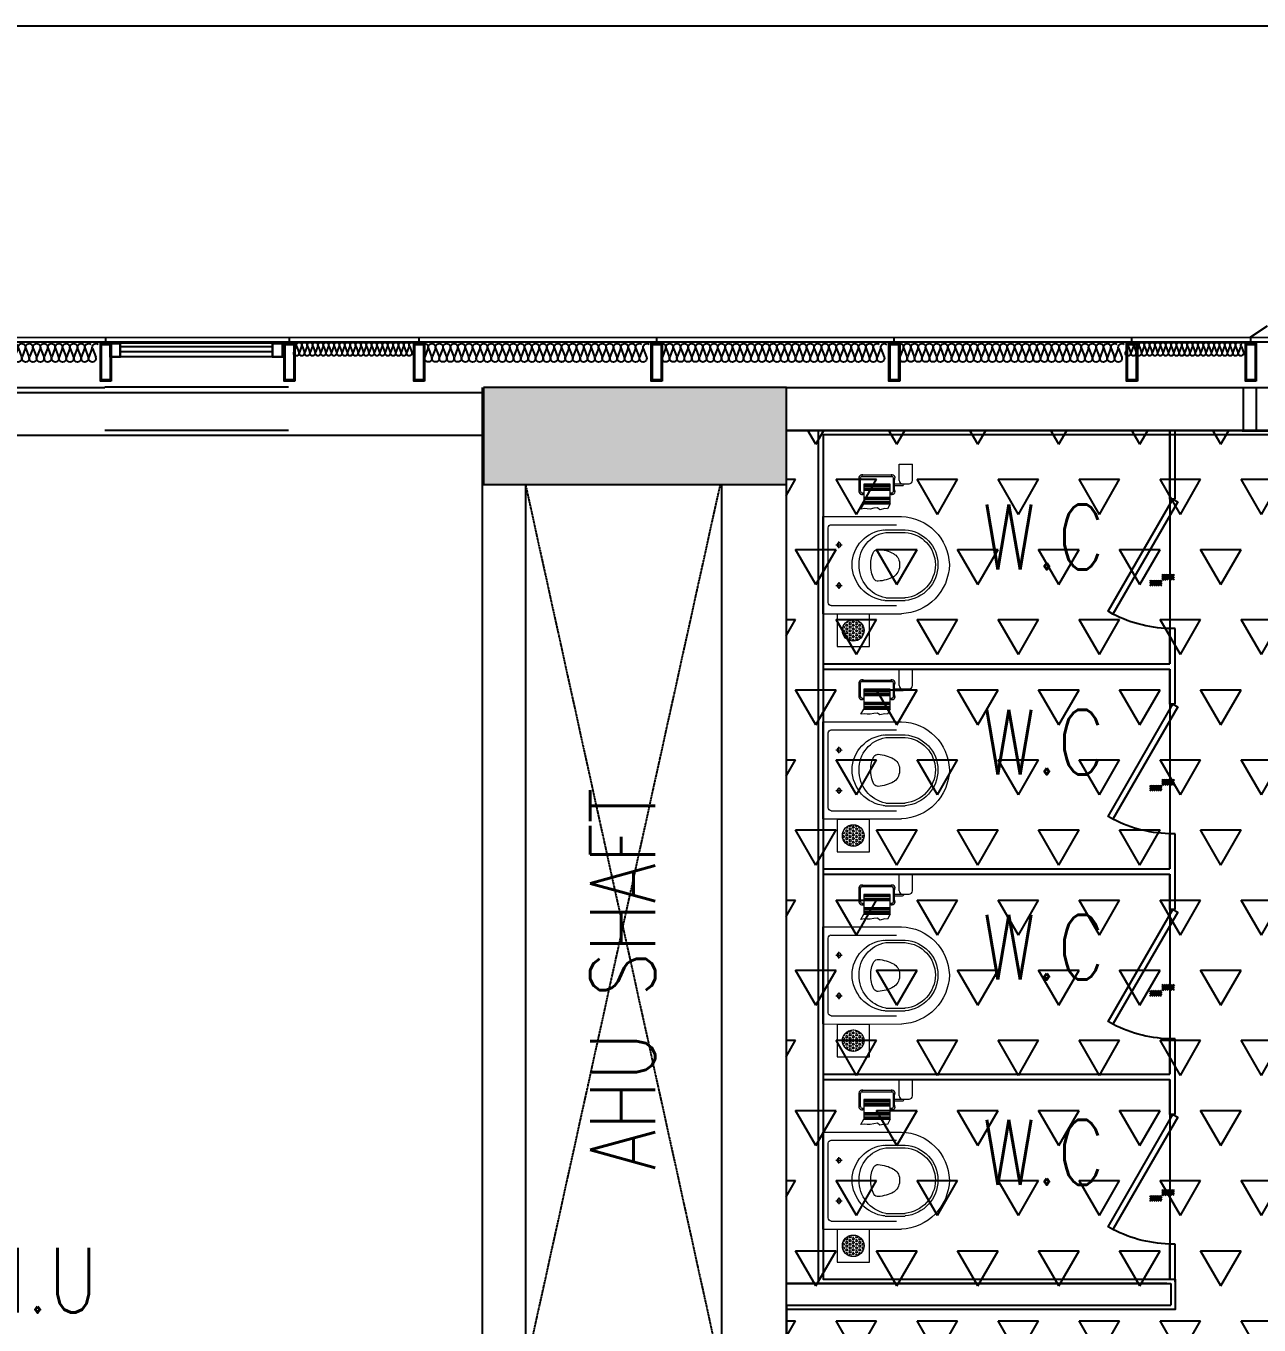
# Model space of a CAD drawing. Header units: millimetres. Extents: x 4688743 to 4806056, y -3017657 to -2960297.
# Drawn here: x 4732031 to 4737739, y -2970107 to -2964091 of the extents above; entities that cross this region are included whole.
import ezdxf

# ---------------------------------------------------------------- set-up
doc = ezdxf.new("R2010")
doc.units = ezdxf.units.MM
doc.header["$MEASUREMENT"] = 0
doc.linetypes.add('CONTINU', pattern=[0])
doc.linetypes.add('HIDDEN', pattern=[0.375, 0.25, -0.125])
for name, color, linetype in [('a-col', 3, 'Continuous'), ('a-cutout', 229, 'HIDDEN'), ('a-ele 1', 1, 'Continuous'), ('a-hat col', 254, 'Continuous'), ('a-modular door', 119, 'Continuous'), ('a-parapet wall', 11, 'Continuous'), ('a-spandral panel', 151, 'Continuous'), ('a-vision panel', 141, 'Continuous'), ('glazing', 5, 'Continuous'), ('I-CEIL', 11, 'CONTINU'), ('I-CLNG-GRID', 31, 'Continuous'), ('I-PART', 1, 'Continuous'), ('MUL', 2, 'Continuous'), ('N-CLADDING', 21, 'Continuous'), ('N-MISC', 9, 'Continuous'), ('Ra-Floor Drop', 1, 'Continuous'), ('TEXTS', 2, 'Continuous'), ('wall', 4, 'Continuous')]:
    doc.layers.add(name, color=color, linetype=linetype)
doc.layers.add('N-WALL-GYP & WOOD', color=42, linetype='Continuous', lineweight=25)
doc.layers.add('P-SAN-FTTINGS', color=151, linetype='Continuous', lineweight=9)
doc.styles.add('1-125 SCALE', font='romans.shx', dxfattribs={"width": 0.8, "height": 320})

# ---------------------------------------------------------------- blocks, each defined once
blk = doc.blocks.new('PROFILE_GLZ_MULI_END')
at = {"color": 4}
blk.add_lwpolyline([(25, -25), (25, 0)], dxfattribs=at)
for points in [[(50, -200), (0, -200), (0, -25), (50, -25)], [(45, -195), (5, -195), (5, -30), (45, -30)]]:
    blk.add_lwpolyline(points, close=True, dxfattribs=at)
blk = doc.blocks.new('SP')
at = {"layer": 'a-spandral panel'}
for p, q in [((32124.2, -28116, 0), (32095.8, -28105.2, 0)), ((32124.2, -28116, 0), (32095.8, -28105.2, 0)), ((32124.2, -28117.6, 0), (32095.8, -28128.4, 0)), ((32124.2, -28117.6, 0), (32095.8, -28128.4, 0)), ((32124.2, -28140.8, 0), (32095.8, -28130, 0)), ((32124.2, -28140.8, 0), (32095.8, -28130, 0)), ((32124.2, -28142.4, 0), (32095.8, -28153.2, 0)), ((32124.2, -28142.4, 0), (32095.8, -28153.2, 0)), ((32124.2, -28165.6, 0), (32095.8, -28154.8, 0)), ((32124.2, -28165.6, 0), (32095.8, -28154.8, 0)), ((32124.2, -28167.2, 0), (32095.8, -28178, 0)), ((32124.2, -28167.2, 0), (32095.8, -28178, 0)), ((32124.2, -28190.5, 0), (32095.8, -28179.7, 0)), ((32124.2, -28190.5, 0), (32095.8, -28179.7, 0)), ((32124.2, -28192.1, 0), (32095.8, -28202.9, 0)), ((32124.2, -28192.1, 0), (32095.8, -28202.9, 0)), ((32124.2, -28215.3, 0), (32095.8, -28204.5, 0)), ((32124.2, -28215.3, 0), (32095.8, -28204.5, 0)), ((32124.2, -28216.9, 0), (32095.8, -28227.7, 0)), ((32124.2, -28216.9, 0), (32095.8, -28227.7, 0)), ((32124.2, -28240.1, 0), (32095.8, -28229.3, 0)), ((32124.2, -28240.1, 0), (32095.8, -28229.3, 0)), ((32124.2, -28241.8, 0), (32095.8, -28252.5, 0)), ((32124.2, -28241.8, 0), (32095.8, -28252.5, 0)), ((32124.2, -28265, 0), (32095.8, -28254.2, 0)), ((32124.2, -28265, 0), (32095.8, -28254.2, 0)), ((32124.2, -28266.6, 0), (32095.8, -28277.4, 0)), ((32124.2, -28266.6, 0), (32095.8, -28277.4, 0)), ((32124.2, -28289.8, 0), (32095.8, -28279, 0)), ((32124.2, -28289.8, 0), (32095.8, -28279, 0)), ((32124.2, -28291.4, 0), (32095.8, -28302.2, 0)), ((32124.2, -28291.4, 0), (32095.8, -28302.2, 0)), ((32124.2, -28314.7, 0), (32095.8, -28303.9, 0)), ((32124.2, -28314.7, 0), (32095.8, -28303.9, 0)), ((32124.2, -28314.7, 0), (32095.8, -28303.9, 0)), ((32124.2, -28314.7, 0), (32095.8, -28303.9, 0)), ((32124.2, -28316.3, 0), (32095.8, -28327.1, 0)), ((32124.2, -28316.3, 0), (32095.8, -28327.1, 0)), ((32124.2, -28316.3, 0), (32095.8, -28327.1, 0)), ((32124.2, -28316.3, 0), (32095.8, -28327.1, 0)), ((32124.2, -28339.5, 0), (32095.8, -28328.7, 0)), ((32124.2, -28339.5, 0), (32095.8, -28328.7, 0)), ((32124.2, -28341.1, 0), (32095.8, -28351.9, 0)), ((32124.2, -28341.1, 0), (32095.8, -28351.9, 0)), ((32124.2, -28364.4, 0), (32095.8, -28353.6, 0)), ((32124.2, -28364.4, 0), (32095.8, -28353.6, 0)), ((32124.2, -28366, 0), (32095.8, -28376.8, 0)), ((32124.2, -28389.2, 0), (32095.8, -28378.4, 0)), ((32124.2, -28389.2, 0), (32095.8, -28378.4, 0)), ((32124.2, -28390.8, 0), (32095.8, -28401.6, 0)), ((32124.2, -28390.8, 0), (32095.8, -28401.6, 0)), ((32124.2, -28414, 0), (32095.8, -28403.2, 0)), ((32124.2, -28414, 0), (32095.8, -28403.2, 0)), ((32124.2, -28415.6, 0), (32095.8, -28426.4, 0)), ((32124.2, -28415.6, 0), (32095.8, -28426.4, 0)), ((32124.2, -28438.9, 0), (32095.8, -28428.1, 0)), ((32124.2, -28438.9, 0), (32095.8, -28428.1, 0)), ((32124.2, -28440.5, 0), (32095.8, -28451.3, 0)), ((32124.2, -28440.5, 0), (32095.8, -28451.3, 0)), ((32124.2, -28463.7, 0), (32095.8, -28452.9, 0)), ((32124.2, -28463.7, 0), (32095.8, -28452.9, 0)), ((32124.2, -28465.3, 0), (32095.8, -28476.1, 0)), ((32124.2, -28465.3, 0), (32095.8, -28476.1, 0)), ((32124.2, -28488.5, 0), (32095.8, -28477.7, 0)), ((32124.2, -28488.5, 0), (32095.8, -28477.7, 0)), ((32124.2, -28490.2, 0), (32095.8, -28501, 0)), ((32124.2, -28490.2, 0), (32095.8, -28501, 0)), ((32124.2, -28513.4, 0), (32095.8, -28502.6, 0)), ((32124.2, -28513.4, 0), (32095.8, -28502.6, 0)), ((32124.2, -28515, 0), (32095.8, -28525.8, 0)), ((32124.2, -28515, 0), (32095.8, -28525.8, 0)), ((32124.2, -28538.2, 0), (32095.8, -28527.4, 0)), ((32124.2, -28538.2, 0), (32095.8, -28527.4, 0)), ((32124.2, -28539.8, 0), (32095.8, -28550.6, 0)), ((32124.2, -28539.8, 0), (32095.8, -28550.6, 0)), ((32124.2, -28563.1, 0), (32095.8, -28552.3, 0)), ((32124.2, -28563.1, 0), (32095.8, -28552.3, 0)), ((32124.2, -28564.7, 0), (32095.8, -28575.5, 0)), ((32124.2, -28588, 0), (32095.8, -28577.2, 0)), ((32124.2, -28588, 0), (32095.8, -28577.2, 0)), ((32124.2, -28589.6, 0), (32095.8, -28600.4, 0)), ((32124.2, -28589.6, 0), (32095.8, -28600.4, 0)), ((32124.2, -28612.8, 0), (32095.8, -28602, 0)), ((32124.2, -28612.8, 0), (32095.8, -28602, 0)), ((32124.2, -28614.4, 0), (32095.8, -28625.2, 0)), ((32124.2, -28614.4, 0), (32095.8, -28625.2, 0)), ((32124.2, -28637.7, 0), (32095.8, -28626.9, 0)), ((32124.2, -28637.7, 0), (32095.8, -28626.9, 0)), ((32124.2, -28639.3, 0), (32095.8, -28650.1, 0)), ((32124.2, -28639.3, 0), (32095.8, -28650.1, 0)), ((32124.2, -28662.5, 0), (32095.8, -28651.7, 0)), ((32124.2, -28662.5, 0), (32095.8, -28651.7, 0)), ((32124.2, -28664.1, 0), (32095.8, -28674.9, 0)), ((32124.2, -28664.1, 0), (32095.8, -28674.9, 0)), ((32124.2, -28687.4, 0), (32095.8, -28676.6, 0)), ((32124.2, -28689, 0), (32095.8, -28699.8, 0)), ((32124.2, -28712.2, 0), (32095.8, -28701.4, 0)), ((32124.2, -28713.8, 0), (32095.8, -28724.6, 0)), ((32124.2, -28737, 0), (32095.8, -28726.2, 0)), ((32124.2, -28738.6, 0), (32095.8, -28749.4, 0)), ((32124.2, -28761.9, 0), (32095.8, -28751.1, 0)), ((32124.2, -28763.5, 0), (32095.8, -28774.3, 0)), ((32124.2, -28786.7, 0), (32095.8, -28775.9, 0)), ((32124.2, -28788.3, 0), (32095.8, -28799.1, 0)), ((32124.2, -28811.5, 0), (32095.8, -28800.7, 0)), ((32124.2, -28813.1, 0), (32095.8, -28823.9, 0)), ((32124.2, -28836.4, 0), (32095.8, -28825.6, 0)), ((32124.2, -28838, 0), (32095.8, -28848.8, 0))]:
    blk.add_line(p, q, dxfattribs=at)
at = {"layer": 'a-spandral panel', "extrusion": (0, 0, -1)}
for centre, major_axis, start_param, end_param in [((32091.4, -28116.8, 0), (12.4, 0.1), 1.213288, 5.080477), ((32128.6, -28104.4, 0), (-12.4, 0), 3.039863, 5.075357), ((32091.4, -28141.6, 0), (12.4, 0.1), 1.213288, 5.080477), ((32128.6, -28129.2, 0), (-12.4, 0), 1.207828, 5.075357), ((32128.6, -28154, 0), (-12.4, 0), 1.207828, 5.075357), ((32091.4, -28166.4, 0), (12.4, 0.1), 1.213288, 5.080477), ((32091.4, -28191.3, 0), (12.4, 0.1), 1.213288, 5.080477), ((32128.6, -28178.9, 0), (-12.4, 0), 1.207828, 5.075357), ((32128.6, -28203.7, 0), (-12.4, 0), 1.207828, 5.075357), ((32091.4, -28216.1, 0), (12.4, 0.1), 1.213288, 5.080477), ((32091.4, -28240.9, 0), (-12.4, 0.3), 4.32193, 8.189119), ((32128.6, -28228.5, 0), (12.4, 0.1), 4.360844, 8.228374), ((32091.4, -28265.8, 0), (-12.4, 0.3), 4.32193, 8.189119), ((32091.4, -28290.6, 0), (12.4, 0.2), 1.224344, 5.091533), ((32128.6, -28253.4, 0), (-12.4, 0), 1.207828, 5.075357), ((32128.6, -28278.2, 0), (-12.4, 0), 1.207828, 5.075357), ((32091.4, -28315.5, 0), (12.4, 0.1), 1.213288, 5.080477), ((32091.4, -28315.5, 0), (12.4, 0.1), 1.213288, 5.080477), ((32128.6, -28303.1, 0), (12.4, 0.1), 4.360844, 8.228374), ((32128.6, -28327.9, 0), (12.4, 0.1), 4.360844, 8.228374), ((32091.4, -28340.3, 0), (12.4, 0.1), 1.213288, 5.080477), ((32091.4, -28365.2, 0), (-12.4, 0.1), 4.344301, 8.21149), ((32128.6, -28352.7, 0), (-12.4, 0), 1.207828, 5.075357), ((32128.6, -28377.6, 0), (-12.4, 0), 1.207828, 5.075357), ((32091.4, -28390, 0), (12.4, 0.1), 1.213288, 5.080477), ((32091.4, -28414.8, 0), (12.4, 0.1), 1.213288, 5.080477), ((32128.6, -28402.4, 0), (12.4, 0.1), 4.360844, 8.228374), ((32091.4, -28439.7, 0), (-12.4, 0.1), 4.344301, 8.21149), ((32091.4, -28464.5, 0), (-12.4, 0.1), 4.344301, 8.21149), ((32128.6, -28427.2, 0), (-12.4, 0), 1.207828, 5.075357), ((32128.6, -28452.1, 0), (-12.4, 0), 1.207828, 5.075357), ((32091.4, -28489.4, 0), (12.4, 0.1), 1.213288, 5.080477), ((32128.6, -28476.9, 0), (-12.4, 0), 1.207828, 5.075357), ((32128.6, -28501.8, 0), (12.4, 0.1), 4.360844, 8.228374), ((32091.4, -28514.2, 0), (-12.4, 0.3), 4.32193, 8.189119), ((32091.4, -28539, 0), (-12.4, 0.3), 4.32193, 8.189119), ((32128.6, -28526.6, 0), (-12.4, 0), 1.207828, 5.075357), ((32128.6, -28551.5, 0), (-12.4, 0), 1.207828, 5.075357), ((32091.4, -28563.9, 0), (12.4, 0.2), 2.415472, 5.091533), ((32091.4, -28563.9, 0), (-12.4, 0.3), 4.32193, 8.189119), ((32091.4, -28588.8, 0), (-12.4, 0.1), 4.344301, 8.21149), ((32128.6, -28576.4, 0), (-12.4, 0), 1.207828, 5.075357), ((32091.4, -28613.6, 0), (12.4, 0.1), 1.213288, 5.080477), ((32091.4, -28638.5, 0), (-12.4, 0.3), 4.32193, 8.189119), ((32128.6, -28601.2, 0), (-12.4, 0), 1.207828, 5.075357), ((32128.6, -28626.1, 0), (12.4, 0.1), 4.360844, 8.228374), ((32091.4, -28663.3, 0), (-12.4, 0.3), 4.32193, 8.189119), ((32128.6, -28650.9, 0), (-12.4, 0), 1.207828, 5.075357), ((32128.6, -28675.7, 0), (-12.4, 0), 1.207828, 5.075357), ((32128.6, -28675.7, 0), (-12.4, 0), 1.207828, 5.075357), ((32091.4, -28688.2, 0), (-12.4, 0.3), 4.32193, 8.189119), ((32091.4, -28713, 0), (-12.4, 0.3), 4.32193, 8.189119), ((32128.6, -28700.6, 0), (-12.4, 0), 1.207828, 5.075357), ((32128.6, -28700.6, 0), (-12.4, 0), 1.207828, 5.075357), ((32128.6, -28725.4, 0), (-12.4, 0), 1.207828, 5.075357), ((32128.6, -28725.4, 0), (-12.4, 0), 1.207828, 5.075357), ((32091.4, -28737.8, 0), (-12.4, 0.3), 4.32193, 8.189119), ((32091.4, -28762.7, 0), (-12.4, 0.3), 4.32193, 8.189119), ((32128.6, -28750.2, 0), (-12.4, 0), 1.207828, 5.075357), ((32128.6, -28750.2, 0), (-12.4, 0), 1.207828, 5.075357), ((32091.4, -28787.5, 0), (-12.4, 0.3), 4.32193, 8.189119), ((32091.4, -28812.3, 0), (-12.4, 0.3), 4.32193, 8.189119), ((32128.6, -28775.1, 0), (-12.4, 0), 1.207828, 5.075357), ((32128.6, -28775.1, 0), (-12.4, 0), 1.207828, 5.075357), ((32128.6, -28799.9, 0), (-12.4, 0), 1.207828, 3.817737), ((32128.6, -28799.9, 0), (-12.4, 0), 1.207828, 5.075357), ((32128.6, -28799.9, 0), (-12.4, 0), 1.207828, 5.075357), ((32091.4, -28837.2, 0), (-12.4, 0.3), 4.32193, 8.189119), ((32128.6, -28824.7, 0), (-12.4, 0), 1.207828, 3.817737), ((32128.6, -28849.6, 0), (-12.4, 0), 1.207828, 3.817737)]:
    blk.add_ellipse(centre, major_axis=major_axis, ratio=1, start_param=start_param, end_param=end_param, dxfattribs=at)
blk = doc.blocks.new('TD 600')
at = {"layer": 'a-modular door'}
blk.add_lwpolyline([(21.7, 12.5), (-278.3, 532.1), (-300, 519.6), (0, 0)], close=True, dxfattribs=at)
blk.add_arc((0, -4.6), 604.6, 90, 117.41185, dxfattribs=at)
blk = doc.blocks.new('FLOOR DROP')
at = {"layer": 'Ra-Floor Drop', "linetype": 'Continuous'}
h = blk.add_hatch(dxfattribs=at)
h.set_pattern_fill('ANSI31', color=256, scale=2.25, angle=270, style=0)
h.set_pattern_definition([(135, (958043.813, -206116.55), (-5.051394, -5.051394), [])])
h.paths.add_polyline_path([(992704.3, -198935.3), (992732.4, -198935.3), (992732.4, -198876), (992704.3, -198876)])
h.paths.add_polyline_path([(992704.3, -198963.4), (992704.3, -198935.3), (992675.6, -198935.3), (992675.6, -198995.3), (992703.7, -198995.3), (992703.7, -198963.4)])
at = {"layer": 'Ra-Floor Drop', "linetype": 'Continuous', "const_width": 4, "flags": 128}
blk.add_lwpolyline([(992704.3, -198876), (992704.3, -198935.3), (992675.6, -198935.3), (992675.6, -198995.3)], dxfattribs=at)
blk = doc.blocks.new('00-Base Plan$0$wc.plan')
at = {"layer": 'P-SAN-FTTINGS', "lineweight": 0}
for p, q in [((0, 247.5), (395.1, 247.5)), ((0, 247.5), (0, -242.1)), ((41.6, 206.6), (371.3, 206.6)), ((26.2, 191.2), (26.2, -185.8)), ((312.6, 181.3), (414.4, 181.3)), ((316.9, 168.1), (414.4, 168.1)), ((64.5, 105.2), (97.2, 105.2)), ((80.7, 88.7), (80.7, 121.5)), ((64.5, -99.7), (97.2, -99.7)), ((80.7, -83.2), (80.7, -116)), ((312.6, -175.8), (414.4, -175.8)), ((316.9, -162.6), (414.4, -162.6)), ((0, -242.1), (395.1, -242.1)), ((41.6, -201.1), (371.3, -201.1))]:
    blk.add_line(p, q, dxfattribs=at)
for centre in [(80.8, 105.1), (80.8, -99.6)]:
    blk.add_circle(centre, 10.6, dxfattribs=at)
for centre, radius, start, end in [((41.6, 191.2), 15.4, 90, 180), ((384.4, -4.7), 252.5, 1.07321, 87.57135), ((330.4, -1.4), 183.5, 95.56582, 179.56516), ((349.5, 3.5), 167.8, 101.19487, 181.19112), ((305.7, 165.9), 15.4, 90, 98.99119), ((396.6, -1), 169.9, 0.31104, 84.41308), ((396.6, -1), 183.1, 0.31104, 84.41308), ((361.7, 12.4), 120.3, 150.34385, 185.9231), ((277.1, 60.6), 23, 85.57259, 150.34385), ((262.3, -116), 200.2, 62.035, 85.25316), ((343.7, -2.8), 162.1, 179.00097, 260.46143), ((345.3, -11.5), 104, 173.65505, 211.95839), ((346, 40.2), 23, 48.63041, 63.76231), ((312.1, 1.6), 74.4, 358.76377, 48.63041), ((389.3, 5.5), 247.6, 271.34791, 358.73358), ((401.7, 1.7), 164.8, 273.96406, 359.43274), ((401.7, 1.7), 178, 274.08251, 359.45197), ((325.2, 2.1), 178.4, 180.67411, 265.93663), ((262.3, 121.4), 200.2, 274.74684, 297.965), ((346, -34.7), 23, 296.23769, 311.36959), ((322.8, -1.2), 63.7, 307.14426, 1.12432), ((277.1, -55.1), 23, 209.65615, 274.42741), ((41.6, -185.8), 15.4, 180, 270), ((305.7, -160.5), 15.4, 261.00881, 270)]:
    blk.add_arc(centre, radius, start, end, dxfattribs=at)
blk = doc.blocks.new('Floor trap 1')
at = {"layer": 'P-SAN-FTTINGS'}
h = blk.add_hatch(dxfattribs=at)
h.set_pattern_fill('HEX', color=256, scale=40, style=0)
h.set_pattern_definition([(0, (-740703.231, -416421.1116), (0, 8.66025404), [5, -10]), (120, (-740703.231, -416421.1116), (-7.5, -4.33012702), [5, -10]), (60, (-740698.231, -416421.1116), (-7.5, 4.33012702), [5, -10])])
h.paths.add_polyline_path([(-50, 0, 1), (50, 0, 1)])
blk.add_lwpolyline([(75, 75), (-75, 75), (-75, -75), (75, -75)], close=True, dxfattribs=at)
blk.add_circle((0, 0), 50, dxfattribs=at)
blk = doc.blocks.new('tp')
at = {"layer": 'P-SAN-FTTINGS'}
for p, q in [((-30.6, -76.4), (-30.6, 0)), ((-30.6, 0), (30.6, 0)), ((30.6, -76.4), (30.6, 0)), ((-202.5, -57.3), (-202.5, -49.7)), ((-64.9, -52), (-202.5, -52)), ((-202.5, -57.3), (-64.9, -57.3)), ((-64.9, -57.3), (-64.9, -49.7)), ((-210.1, -64.9), (-217.7, -64.9)), ((-215.4, -126.1), (-215.4, -64.9)), ((-210.1, -126.1), (-210.1, -64.9)), ((-57.3, -126.1), (-57.3, -64.9)), ((-57.3, -64.9), (-49.7, -64.9)), ((-52, -126.1), (-52, -64.9)), ((-52, -91.7), (-15.4, -91.7)), ((-52, -99.3), (-15.4, -99.3)), ((-15.3, -91.7), (15.3, -91.7)), ((-210.1, -126.1), (-217.7, -126.1)), ((-202.5, -133.7), (-202.5, -141.3)), ((-202.5, -133.7), (-194.3, -133.7)), ((-194.3, -139), (-202.5, -139)), ((-72.1, -133.7), (-64.9, -133.7)), ((-64.9, -139), (-72.1, -139)), ((-64.9, -133.7), (-64.9, -141.3)), ((-57.3, -126.1), (-49.7, -126.1))]:
    blk.add_line(p, q, dxfattribs=at)
at = {"layer": 'P-SAN-FTTINGS', "color": 8, "ltscale": 0.13}
for p, q in [((-72.1, -94.8), (-194.3, -94.8)), ((-72.1, -96.6), (-194.3, -96.6)), ((-72.1, -98.5), (-194.3, -98.5)), ((-72.1, -103.6), (-194.3, -103.6)), ((-72.1, -103.6), (-194.3, -103.6)), ((-72.1, -112), (-194.3, -112)), ((-72.1, -117.2), (-194.3, -117.2)), ((-72.1, -123.3), (-194.3, -123.3)), ((-72.1, -154.7), (-194.3, -154.7)), ((-72.1, -160.8), (-194.3, -160.8)), ((-72.1, -166), (-194.3, -166)), ((-72.1, -174.4), (-194.3, -174.4)), ((-72.1, -174.4), (-194.3, -174.4)), ((-72.1, -179.5), (-194.3, -179.5)), ((-72.1, -181.4), (-194.3, -181.4)), ((-72.1, -183.2), (-194.3, -183.2))]:
    blk.add_line(p, q, dxfattribs=at)
at = {"layer": 'P-SAN-FTTINGS', "ltscale": 0.13}
blk.add_lwpolyline([(-194.3, -93.2), (-194.3, -184.8), (-72.1, -184.8), (-72.1, -93.2)], close=True, dxfattribs=at)
at = {"layer": 'P-SAN-FTTINGS'}
blk.add_lwpolyline([(-194.3, -93.2), (-194.3, -184.8), (-72.1, -184.8), (-72.1, -93.2)], close=True, dxfattribs=at)
at = {"layer": 'P-SAN-FTTINGS', "color": 8, "ltscale": 0.13}
blk.add_lwpolyline([(-72.1, -184.8), (-84, -208.1), (-97.2, -206.7), (-97.2, -206.7), (-119.8, -212.1), (-131.5, -203.2), (-147.2, -205.2), (-164.3, -208.6), (-178.5, -208.1), (-190.7, -206.7), (-207.4, -209.1), (-194.3, -184.8)], dxfattribs=at)
at = {"layer": 'P-SAN-FTTINGS'}
for centre, radius, start, end in [((-202.5, -64.9), 15.3, 57.85299, 212.14701), ((-202.5, -64.9), 7.64, 90, 180), ((-64.9, -64.9), 15.3, 327.85299, 122.14701), ((-64.9, -64.9), 7.64, 0, 90), ((-202.5, -126.1), 15.3, 147.85299, 302.14701), ((-64.9, -126.1), 15.3, 237.85299, 32.14701), ((-15.3, -76.4), 15.3, 180, 270), ((-15.3, -91.7), 7.64, 269.64848, 0), ((15.3, -76.4), 15.3, 270, 0), ((-202.5, -126.1), 7.64, 180, 270), ((-64.9, -126.1), 7.64, 270, 0)]:
    blk.add_arc(centre, radius, start, end, dxfattribs=at)
blk = doc.blocks.new('A$C14791438')
at = {"layer": 'a-spandral panel'}
for p, q in [((11.6, 45.3, 0), (0.8, 16.8, 0)), ((11.6, 45.3, 0), (0.8, 16.8, 0)), ((11.6, 45.2, 0), (0.8, 16.8, 0)), ((11.6, 45.2, 0), (0.8, 16.8, 0)), ((13.2, 45.3, 0), (24, 16.8, 0)), ((13.2, 45.3, 0), (24, 16.8, 0)), ((13.2, 45.2, 0), (24, 16.8, 0)), ((13.2, 45.2, 0), (24, 16.8, 0)), ((36.4, 45.3, 0), (25.7, 16.8, 0)), ((36.4, 45.3, 0), (25.7, 16.8, 0)), ((38.1, 45.3, 0), (48.9, 16.8, 0)), ((38.1, 45.3, 0), (48.9, 16.8, 0)), ((61.3, 45.3, 0), (50.5, 16.8, 0)), ((61.3, 45.3, 0), (50.5, 16.8, 0)), ((62.9, 45.3, 0), (73.7, 16.8, 0)), ((86.1, 45.3, 0), (75.3, 16.8, 0)), ((86.1, 45.3, 0), (75.3, 16.8, 0)), ((87.7, 45.3, 0), (98.5, 16.8, 0)), ((87.7, 45.3, 0), (98.5, 16.8, 0)), ((110.9, 45.3, 0), (100.1, 16.8, 0)), ((110.9, 45.3, 0), (100.1, 16.8, 0)), ((112.6, 45.3, 0), (123.4, 16.8, 0)), ((112.6, 45.3, 0), (123.4, 16.8, 0)), ((135.8, 45.3, 0), (125, 16.8, 0)), ((135.8, 45.3, 0), (125, 16.8, 0)), ((137.4, 45.3, 0), (148.2, 16.8, 0)), ((137.4, 45.3, 0), (148.2, 16.8, 0)), ((160.6, 45.3, 0), (149.8, 16.8, 0)), ((160.6, 45.3, 0), (149.8, 16.8, 0)), ((162.2, 45.3, 0), (173, 16.8, 0)), ((162.2, 45.3, 0), (173, 16.8, 0)), ((185.5, 45.3, 0), (174.7, 16.8, 0)), ((185.5, 45.3, 0), (174.7, 16.8, 0)), ((187.1, 45.3, 0), (197.9, 16.8, 0)), ((187.1, 45.3, 0), (197.9, 16.8, 0)), ((210.3, 45.3, 0), (199.5, 16.8, 0)), ((210.3, 45.3, 0), (199.5, 16.8, 0)), ((211.9, 45.3, 0), (222.7, 16.8, 0)), ((211.9, 45.3, 0), (222.7, 16.8, 0)), ((235.2, 45.3, 0), (224.4, 16.8, 0)), ((235.2, 45.3, 0), (224.4, 16.8, 0)), ((236.8, 45.3, 0), (247.6, 16.8, 0)), ((236.8, 45.3, 0), (247.6, 16.8, 0)), ((260, 45.3, 0), (249.2, 16.8, 0)), ((260, 45.3, 0), (249.2, 16.8, 0)), ((261.6, 45.3, 0), (272.4, 16.8, 0)), ((284.9, 45.3, 0), (274.1, 16.8, 0)), ((284.9, 45.3, 0), (274.1, 16.8, 0)), ((286.5, 45.3, 0), (297.3, 16.8, 0)), ((286.5, 45.3, 0), (297.3, 16.8, 0)), ((309.8, 45.3, 0), (299, 16.8, 0)), ((309.8, 45.3, 0), (299, 16.8, 0)), ((311.4, 45.3, 0), (322.2, 16.8, 0)), ((311.4, 45.3, 0), (322.2, 16.8, 0)), ((334.6, 45.3, 0), (323.8, 16.8, 0)), ((334.6, 45.3, 0), (323.8, 16.8, 0)), ((336.2, 45.3, 0), (347, 16.8, 0)), ((336.2, 45.3, 0), (347, 16.8, 0)), ((359.5, 45.3, 0), (348.7, 16.8, 0)), ((359.5, 45.3, 0), (348.7, 16.8, 0)), ((361.1, 45.3, 0), (371.9, 16.8, 0)), ((361.1, 45.3, 0), (371.9, 16.8, 0)), ((384.3, 45.3, 0), (373.5, 16.8, 0)), ((385.9, 45.3, 0), (396.7, 16.8, 0)), ((409.1, 45.3, 0), (398.3, 16.8, 0)), ((410.7, 45.3, 0), (421.5, 16.8, 0)), ((434, 45.3, 0), (423.2, 16.8, 0)), ((435.6, 45.3, 0), (446.4, 16.8, 0)), ((458.8, 45.3, 0), (448, 16.8, 0)), ((460.4, 45.3, 0), (471.2, 16.8, 0)), ((483.6, 45.3, 0), (472.8, 16.8, 0)), ((485.2, 45.3, 0), (496, 16.8, 0)), ((508.5, 45.3, 0), (497.7, 16.8, 0)), ((510.1, 45.3, 0), (520.9, 16.8, 0)), ((533.3, 45.3, 0), (522.5, 16.8, 0)), ((534.9, 45.3, 0), (545.7, 16.8, 0))]:
    blk.add_line(p, q, dxfattribs=at)
at = {"layer": 'a-spandral panel', "extrusion": (0, 0, -1)}
for centre, major_axis, start_param, end_param in [((24.8, 49.7, 0), (-0.1, 12.4), 4.360844, 8.228374), ((49.7, 49.7, 0), (0, -12.4), 1.207828, 5.075357), ((74.5, 49.7, 0), (0, -12.4), 1.207828, 5.075357), ((99.3, 49.7, 0), (-0.1, 12.4), 4.360844, 8.228374), ((124.2, 49.7, 0), (0, -12.4), 1.207828, 5.075357), ((149, 49.7, 0), (0, -12.4), 1.207828, 5.075357), ((173.9, 49.7, 0), (0, -12.4), 1.207828, 5.075357), ((198.7, 49.7, 0), (-0.1, 12.4), 4.360844, 8.228374), ((223.5, 49.7, 0), (0, -12.4), 1.207828, 5.075357), ((248.4, 49.7, 0), (0, -12.4), 1.207828, 5.075357), ((273.3, 49.7, 0), (0, -12.4), 1.207828, 5.075357), ((298.1, 49.7, 0), (0, -12.4), 1.207828, 5.075357), ((323, 49.7, 0), (-0.1, 12.4), 4.360844, 8.228374), ((347.8, 49.7, 0), (0, -12.4), 1.207828, 5.075357), ((372.7, 49.7, 0), (0, -12.4), 1.207828, 5.075357), ((372.7, 49.7, 0), (0, -12.4), 1.207828, 5.075357), ((397.5, 49.7, 0), (0, -12.4), 1.207828, 5.075357), ((397.5, 49.7, 0), (0, -12.4), 1.207828, 5.075357), ((422.3, 49.7, 0), (0, -12.4), 1.207828, 5.075357), ((422.3, 49.7, 0), (0, -12.4), 1.207828, 5.075357), ((447.2, 49.7, 0), (0, -12.4), 1.207828, 5.075357), ((447.2, 49.7, 0), (0, -12.4), 1.207828, 5.075357), ((472, 49.7, 0), (0, -12.4), 1.207828, 5.075357), ((472, 49.7, 0), (0, -12.4), 1.207828, 5.075357), ((496.8, 49.7, 0), (0, -12.4), 1.207828, 3.817737), ((496.8, 49.7, 0), (0, -12.4), 1.207828, 5.075357), ((496.8, 49.7, 0), (0, -12.4), 1.207828, 5.075357), ((521.7, 49.7, 0), (0, -12.4), 1.207828, 3.817737), ((546.5, 49.7, 0), (0, -12.4), 1.207828, 3.817737), ((12.4, 12.4, 0), (-0.1, 12.4), 1.213288, 5.080477), ((12.4, 12.4, 0), (-0.1, 12.4), 1.213288, 5.080477), ((37.3, 12.4, 0), (-0.1, 12.4), 1.213288, 5.080477), ((62.1, 12.4, 0), (-0.1, -12.4), 4.344301, 8.21149), ((86.9, 12.4, 0), (-0.1, 12.4), 1.213288, 5.080477), ((111.8, 12.4, 0), (-0.1, 12.4), 1.213288, 5.080477), ((136.6, 12.4, 0), (-0.1, -12.4), 4.344301, 8.21149), ((161.4, 12.4, 0), (-0.1, -12.4), 4.344301, 8.21149), ((186.3, 12.4, 0), (-0.1, 12.4), 1.213288, 5.080477), ((211.1, 12.4, 0), (-0.3, -12.4), 4.32193, 8.189119), ((236, 12.4, 0), (-0.3, -12.4), 4.32193, 8.189119), ((260.8, 12.4, 0), (-0.2, 12.4), 2.415472, 5.091533), ((260.8, 12.4, 0), (-0.3, -12.4), 4.32193, 8.189119), ((285.7, 12.4, 0), (-0.1, -12.4), 4.344301, 8.21149), ((310.6, 12.4, 0), (-0.1, 12.4), 1.213288, 5.080477), ((335.4, 12.4, 0), (-0.3, -12.4), 4.32193, 8.189119), ((360.3, 12.4, 0), (-0.3, -12.4), 4.32193, 8.189119), ((385.1, 12.4, 0), (-0.3, -12.4), 4.32193, 8.189119), ((409.9, 12.4, 0), (-0.3, -12.4), 4.32193, 8.189119), ((434.8, 12.4, 0), (-0.3, -12.4), 4.32193, 8.189119), ((459.6, 12.4, 0), (-0.3, -12.4), 4.32193, 8.189119), ((484.4, 12.4, 0), (-0.3, -12.4), 4.32193, 8.189119), ((509.3, 12.4, 0), (-0.3, -12.4), 4.32193, 8.189119), ((534.1, 12.4, 0), (-0.3, -12.4), 4.32193, 8.189119)]:
    blk.add_ellipse(centre, major_axis=major_axis, ratio=1, start_param=start_param, end_param=end_param, dxfattribs=at)

msp = doc.modelspace()

# ---------------------------------------------------------------- hatches: boundary and pattern name
at = {"layer": 'a-hat col'}
h = msp.add_hatch(color=256, dxfattribs=at)
h.paths.add_polyline_path([(4752351.8, -2973566.3), (4752801.8, -2973566.3), (4752801.8, -2975266.8), (4751253.1, -2975266.8), (4751253.1, -2974666.8), (4752351.8, -2974666.8)])
h.paths.add_polyline_path([(4734146.9, -2973515.6), (4734148.5, -2973965.1), (4735551.8, -2973965.1), (4735550.2, -2973515.6)])
h.paths.add_polyline_path([(4734148.5, -2965764.9), (4734148.5, -2966214.9), (4735551.8, -2966214.9), (4735551.8, -2965764.9)])
h.paths.add_polyline_path([(4741354.2, -2968650.5), (4741054.2, -2968650.5), (4741054.2, -2970044.1), (4741354.2, -2970044.1)])
h.paths.add_polyline_path([(4742904.2, -2968650.5), (4742604.2, -2968650.5), (4742604.2, -2970044.1), (4742904.2, -2970044.1)])
h.paths.add_polyline_path([(4744104.3, -2965764.9), (4744104.3, -2966064.9), (4742604.2, -2966064.9), (4742604.2, -2965764.9)])
h.paths.add_polyline_path([(4743251.9, -2974464.6), (4744051.9, -2974464.6), (4744051.9, -2975264.6), (4743251.9, -2975264.6)])
h.paths.add_polyline_path([(4734751.8, -2974464.6), (4735551.8, -2974464.6), (4735551.8, -2975264.6), (4734751.8, -2975264.6)])
h.paths.add_polyline_path([(4752651.8, -2965764.6), (4751253.1, -2965764.6), (4751253.1, -2967764.6), (4751553.1, -2967764.6), (4751553.1, -2966064.6), (4752651.8, -2966064.6)])
h.paths.add_polyline_path([(4747653.1, -2967764.6), (4747953.1, -2967764.6), (4747953.1, -2965764.6), (4747653.1, -2965764.6)])
h.paths.add_polyline_path([(4723751.8, -2965765.3), (4724551.8, -2965765.3), (4724551.8, -2966565.3), (4723751.8, -2966565.3)])
h.paths.add_polyline_path([(4712751.8, -2965765.3), (4713551.8, -2965765.3), (4713551.8, -2966565.3), (4712751.8, -2966565.3)])
h.paths.add_polyline_path([(4751751.8, -2984664.6), (4752551.8, -2984664.6), (4752551.8, -2985464.6), (4751751.8, -2985464.6)])
h.paths.add_polyline_path([(4743251.9, -2984664.6), (4744051.9, -2984664.6), (4744051.9, -2985464.6), (4743251.9, -2985464.6)])
h.paths.add_polyline_path([(4723751.8, -2973664.6), (4724551.8, -2973664.6), (4724551.8, -2974464.6), (4723751.8, -2974464.6)])
h.paths.add_polyline_path([(4712751.8, -2984664.6), (4713551.8, -2984664.6), (4713551.8, -2985464.6), (4712751.8, -2985464.6)])
h.paths.add_polyline_path([(4712751.8, -2973664.6), (4713551.8, -2973664.6), (4713551.8, -2974464.6), (4712751.8, -2974464.6)])
h.paths.add_polyline_path([(4734751.8, -2984664.6), (4735551.8, -2984664.6), (4735551.8, -2985464.6), (4734751.8, -2985464.6)])
h.paths.add_polyline_path([(4747553.1, -2975264.1), (4747953.1, -2975264.1), (4747953.1, -2973964.1), (4747553.1, -2973964.1)])
h.paths.add_polyline_path([(4723751.8, -2984664.6), (4724551.8, -2984664.6), (4724551.8, -2985464.6), (4723751.8, -2985464.6)])
at = {"layer": 'I-CEIL'}
h = msp.add_hatch(dxfattribs=at)
h.set_pattern_fill('TRIANG', color=253, scale=1000, style=0, double=1)
h.paths.add_polyline_path([(4735550.2, -2965964.9), (4735550.2, -2973465), (4739399.2, -2973465), (4739404.2, -2971865), (4740204.2, -2971865), (4740204.2, -2970015), (4739253.6, -2970035), (4739253.6, -2969895), (4740884.2, -2969895), (4740904.2, -2965964.9)])
at = {"layer": 'I-CEIL', "linetype": 'ByBlock'}
h = msp.add_hatch(dxfattribs=at)
h.set_pattern_fill('DASH', color=256, scale=999, angle=180)
edge = h.paths.add_edge_path()
edge.add_line((4694606.8, -2969440.8), (4694606.8, -2970692.9))
edge.add_line((4694606.8, -2970692.9), (4701099.5, -2970692.9))
edge.add_line((4701099.5, -2970692.9), (4701099.5, -2974264.6))
edge.add_line((4701099.5, -2974264.6), (4701746.8, -2974264.6))
edge.add_line((4701746.8, -2974264.6), (4701751.8, -2973664.6))
edge.add_line((4701751.8, -2973664.6), (4702551.8, -2973664.6))
edge.add_line((4702551.8, -2973664.6), (4702546.8, -2977114.6))
edge.add_line((4702546.8, -2977114.6), (4709126.7, -2977123))
edge.add_line((4709126.7, -2977123), (4709126.7, -2981131.3))
edge.add_line((4709126.7, -2981131.3), (4708946.7, -2981131.2))
edge.add_line((4708946.7, -2981131.2), (4708946.7, -2982652.9))
edge.add_line((4708946.7, -2982652.9), (4712081.9, -2982652.9))
edge.add_line((4712081.9, -2982652.9), (4712082, -2980387))
edge.add_line((4712082, -2980387), (4710846.7, -2980387))
edge.add_line((4710846.7, -2980387), (4710846.7, -2978839.6))
edge.add_arc((4712846.7, -2978839.6), 2000, 90, 180, ccw=False)
edge.add_line((4712846.7, -2976839.6), (4727819.3, -2976839.6))
edge.add_line((4727819.3, -2976839.6), (4727819.2, -2978874.6))
edge.add_line((4727819.2, -2978874.6), (4728743.5, -2978866))
edge.add_line((4728743.5, -2978866), (4728743.5, -2976839.6))
edge.add_line((4728743.5, -2976839.6), (4736929.5, -2976839.6))
edge.add_line((4736929.5, -2976839.6), (4736929.5, -2985266.2))
edge.add_line((4736929.5, -2985266.2), (4738429.5, -2985266.4))
edge.add_line((4738429.5, -2985266.4), (4738429.5, -2976841.3))
edge.add_line((4738429.5, -2976841.3), (4752446.8, -2976841.3))
edge.add_line((4752446.8, -2976841.3), (4752446.8, -2975266.8))
edge.add_line((4752446.8, -2975266.8), (4743251.9, -2975266.8))
edge.add_line((4743251.9, -2975266.8), (4743251.7, -2971965))
edge.add_line((4743251.7, -2971965), (4741354.2, -2971965))
edge.add_line((4741354.2, -2971965), (4741354.2, -2971965))
edge.add_line((4741354.2, -2971965), (4741204.2, -2971965))
edge.add_line((4741204.2, -2971965), (4741204.2, -2971965))
edge.add_line((4741204.2, -2971965), (4739604.2, -2971965))
edge.add_line((4739604.2, -2971965), (4739604.2, -2975264.6))
edge.add_line((4739604.2, -2975264.6), (4734746.8, -2975264.6))
edge.add_line((4734746.8, -2975264.6), (4734746.8, -2973965.1))
edge.add_line((4734746.8, -2973965.1), (4734148.6, -2973967.3))
edge.add_line((4734148.6, -2973967.3), (4734148.6, -2972141.5))
edge.add_line((4734148.6, -2972141.5), (4731396.1, -2972187.8))
edge.add_line((4731396.1, -2972187.8), (4731396.1, -2975164.6))
edge.add_line((4731396.1, -2975164.6), (4731996.1, -2975164.6))
edge.add_line((4731996.1, -2975164.6), (4731996.1, -2975264.6))
edge.add_line((4731996.1, -2975264.6), (4706051.8, -2975264.6))
edge.add_arc((4706051.8, -2973264.6), 2000, 180, 270, ccw=False)
edge.add_line((4704051.8, -2973264.6), (4704051.7, -2969440.8))
edge.add_line((4704051.7, -2969440.8), (4694606.8, -2969440.8))

# ---------------------------------------------------------------- linework, layer by layer
at = {"color": 1}
msp.add_line((4702548.1, -2965764.6, 0), (4732396.1, -2965766, 0), dxfattribs=at)
at = {"color": 5}
for points in [[(4747396.1, -2965533.4), (4701596.1, -2965535.8)], [(4747396.1, -2965533.4), (4701596.1, -2965535.8)], [(4701596.1, -2965554.6), (4747396.1, -2965554.2)], [(4701596.1, -2965554.6), (4747396.1, -2965554.2)]]:
    msp.add_lwpolyline(points, dxfattribs=at)
at = {"layer": 'a-col', "elevation": 0}
msp.add_lwpolyline([(4734148.5, -2965764.9), (4734148.5, -2966214.9), (4735551.8, -2966214.9), (4735551.8, -2965764.9)], close=True, dxfattribs=at)
at = {"layer": 'a-cutout'}
for p, q in [((4734343.5, -2966214.9, 0), (4735245.9, -2970314.9, 0)), ((4734343.5, -2970314.9, 0), (4735245.9, -2966214.9, 0))]:
    msp.add_line(p, q, dxfattribs=at)
at = {"layer": 'a-ele 1'}
for p, q in [((4733246.1, -2965764.7, 0), (4732396.1, -2965764.6, 0)), ((4737661.1, -2965766.1, 0), (4738831.1, -2965764.9, 0)), ((4733246.1, -2965964.7, 0), (4732396.1, -2965964.6, 0)), ((4737661.1, -2965966.1, 0), (4738831.1, -2965964.9, 0))]:
    msp.add_line(p, q, dxfattribs=at)
at = {"layer": 'a-parapet wall'}
for p, q in [((4734143.5, -2965764.9, 0), (4734143.5, -2970314.9, 0)), ((4734343.5, -2966214.9, 0), (4734343.5, -2970314.9, 0))]:
    msp.add_line(p, q, dxfattribs=at)
at = {"layer": 'a-vision panel', "linetype": 'HIDDEN', "ltscale": 500, "elevation": 0}
msp.add_lwpolyline([(4738795.5, -2965536.2), (4738245.5, -2965168.8), (4737695.5, -2965536.2)], dxfattribs=at)
at = {"layer": 'I-CLNG-GRID', "elevation": 0}
msp.add_lwpolyline([(4735550.2, -2965964.9), (4735550.2, -2973465), (4739399.2, -2973465), (4739404.2, -2971865), (4740204.2, -2971865), (4740204.2, -2970015), (4739253.6, -2970035), (4739253.6, -2969895), (4740884.2, -2969895), (4740904.2, -2965964.9)], close=True, dxfattribs=at)
at = {"layer": 'I-PART'}
msp.add_lwpolyline([(4754188.7, -2987364.1), (4688743, -2987364.1), (4688743, -2964091.4), (4754188.7, -2964091.4)], close=True, dxfattribs=at)
at = {"layer": 'MUL', "color": 8}
for p, q in [((4733221.1, -2965560.8, 0), (4732469.1, -2965560.8, 0)), ((4733221.1, -2965623.8, 0), (4732469.1, -2965623.8, 0))]:
    msp.add_line(p, q, dxfattribs=at)
at = {"layer": 'MUL', "color": 1}
for p, q in [((4733171.1, -2965577.1, 0), (4732469.1, -2965577.2, 0)), ((4733171.1, -2965600.3, 0), (4732469.1, -2965600.3, 0))]:
    msp.add_line(p, q, dxfattribs=at)
at = {"layer": 'MUL', "elevation": 0}
for points in [[(4732469.1, -2965560.8), (4732419.1, -2965560.8), (4732419.1, -2965623.8), (4732469.1, -2965623.8)], [(4732467.1, -2965562.8), (4732421.1, -2965562.8), (4732421.1, -2965621.8), (4732467.1, -2965621.8)], [(4733221.1, -2965560.8), (4733171.1, -2965560.8), (4733171.1, -2965623.8), (4733221.1, -2965623.8)], [(4733219.1, -2965562.8), (4733173.1, -2965562.8), (4733173.1, -2965621.8), (4733219.1, -2965621.8)]]:
    msp.add_lwpolyline(points, close=True, dxfattribs=at)
at = {"layer": 'N-CLADDING', "elevation": 0}
msp.add_lwpolyline([(4738816.2, -2965984.9), (4735720.9, -2965984.9), (4735720.9, -2969895), (4737351.5, -2969895), (4737351.5, -2970035), (4735551.8, -2970035)], dxfattribs=at)
at = {"layer": 'N-WALL-GYP & WOOD', "color": 8, "linetype": 'Continuous'}
for p, q in [((4737326.5, -2965965, 0), (4737326.5, -2967045, 0)), ((4737326.5, -2967070, 0), (4737326.5, -2967995, 0)), ((4737326.5, -2968020, 0), (4737326.5, -2968945, 0)), ((4737326.5, -2968970, 0), (4737326.5, -2969895, 0))]:
    msp.add_line(p, q, dxfattribs=at)
at = {"layer": 'N-WALL-GYP & WOOD', "linetype": 'Continuous'}
for p, q in [((4737326.5, -2966282.5, 0), (4737326.5, -2965965, 0)), ((4737351.5, -2966282.5, 0), (4737351.5, -2965965, 0)), ((4737351.5, -2966282.5, 0), (4737326.5, -2966282.5, 0)), ((4737326.5, -2967045, 0), (4737326.5, -2966882.5, 0)), ((4737351.5, -2966882.5, 0), (4737326.5, -2966882.5, 0)), ((4737326.5, -2967045, 0), (4737326.5, -2966882.5, 0)), ((4737351.5, -2966882.5, 0), (4737326.5, -2966882.5, 0)), ((4737351.5, -2967057.5, 0), (4737351.5, -2966882.5, 0)), ((4735720.7, -2967045, 0), (4737326.5, -2967045, 0)), ((4735720.7, -2967070, 0), (4737326.5, -2967070, 0)), ((4737326.5, -2967232.5, 0), (4737326.5, -2967070, 0)), ((4737351.5, -2967232.5, 0), (4737351.5, -2967057.5, 0)), ((4737351.5, -2967232.5, 0), (4737326.5, -2967232.5, 0)), ((4737326.5, -2967995, 0), (4737326.5, -2967832.5, 0)), ((4737351.5, -2967832.5, 0), (4737326.5, -2967832.5, 0)), ((4737351.5, -2968007.5, 0), (4737351.5, -2967832.5, 0)), ((4735720.7, -2967995, 0), (4737326.5, -2967995, 0)), ((4735720.7, -2968020, 0), (4737326.5, -2968020, 0)), ((4737326.5, -2968182.5, 0), (4737326.5, -2968020, 0)), ((4737351.5, -2968182.5, 0), (4737351.5, -2968007.5, 0)), ((4737351.5, -2968182.5, 0), (4737326.5, -2968182.5, 0)), ((4737326.5, -2968945, 0), (4737326.5, -2968782.5, 0)), ((4737351.5, -2968782.5, 0), (4737326.5, -2968782.5, 0)), ((4737351.5, -2968957.5, 0), (4737351.5, -2968782.5, 0)), ((4735720.7, -2968945, 0), (4737326.5, -2968945, 0)), ((4735720.7, -2968970, 0), (4737326.5, -2968970, 0)), ((4737326.5, -2969132.5, 0), (4737326.5, -2968970, 0)), ((4737351.5, -2969132.5, 0), (4737351.5, -2968957.5, 0)), ((4737351.5, -2969132.5, 0), (4737326.5, -2969132.5, 0)), ((4737326.5, -2969895, 0), (4737326.5, -2969732.5, 0)), ((4737351.5, -2969732.5, 0), (4737326.5, -2969732.5, 0)), ((4737351.5, -2969907.5, 0), (4737351.5, -2969732.5, 0))]:
    msp.add_line(p, q, dxfattribs=at)
at = {"layer": 'wall'}
for p, q in [((4735551.8, -2965764.9, 0), (4737726.1, -2965766.2, 0)), ((4735551.8, -2965764.9, 0), (4737666.1, -2965766.2, 0)), ((4737666.1, -2965766.1, 0), (4737666.1, -2965966.1, 0)), ((4737726.1, -2965766.1, 0), (4737726.1, -2965966.1, 0)), ((4735550.7, -2965964.9, 0), (4737218.8, -2965964.9, 0)), ((4735550.7, -2965964.9, 0), (4737218.8, -2965964.9, 0)), ((4737452.7, -2965964.9, 0), (4735550.9, -2965964.9, 0)), ((4735550.9, -2965964.9, 0), (4737726.1, -2965964.9, 0)), ((4735550.9, -2965964.9, 0), (4735550.9, -2968964.8, 0)), ((4735550.9, -2965964.9, 0), (4737666.1, -2965964.9, 0)), ((4735551.8, -2965964.9, 0), (4736151, -2965964.9, 0)), ((4735551.8, -2965964.9, 0), (4736151, -2965964.9, 0)), ((4735250.9, -2966214.9, 0), (4735250.8, -2970314.9, 0)), ((4735550.9, -2967114.9, 0), (4735550.9, -2968964.8, 0)), ((4735550.8, -2967814.8, 0), (4735550.8, -2968006.2, 0)), ((4735550.8, -2968764.8, 0), (4735550.9, -2969915, 0)), ((4737312.4, -2969915, 0), (4735550.7, -2969915, 0)), ((4735551.8, -2969915, 0), (4737331.5, -2969915, 0)), ((4737331.5, -2969915, 0), (4737331.5, -2970015, 0)), ((4735551.8, -2970015, 0), (4735550.2, -2973517.2)), ((4735551.8, -2970015, 0), (4737331.5, -2970015, 0))]:
    msp.add_line(p, q, dxfattribs=at)
at = {"layer": 'wall', "elevation": 0}
for points in [[(4732143.5, -2972010.9), (4732143.5, -2972187.8), (4729096.1, -2972187.8), (4729096.1, -2965788.9), (4734143.5, -2965788.9), (4734143.5, -2965987.9), (4729246.1, -2965987.9), (4729246.1, -2971987.8), (4732147.5, -2972010.9)], [(4735550.7, -2969915), (4735700.7, -2969915), (4735700.7, -2965964.9)]]:
    msp.add_lwpolyline(points, dxfattribs=at)

# ---------------------------------------------------------------- block references
for p in [(4733271.1, -2965619, 0), (4737121.1, -2965619, 0)]:
    msp.add_blockref('A$C14791438', p)
at = {"layer": 'a-spandral panel', "xscale": 1.380718669246311, "yscale": 1.380718669246311, "zscale": 1.380718669246311, "rotation": 89.99633392210852}
for p in [(4692519, -3009937.1, 0), (4695069, -3009937.1, 0), (4696169, -3009937.1, 0), (4697269, -3009937.1, 0)]:
    msp.add_blockref('SP', p, dxfattribs=at)
at = {"layer": 'glazing'}
for p in [(4732376.1, -2965535.8, 0), (4733226.1, -2965535.8, 0), (4733826.1, -2965535.8, 0), (4734926.1, -2965535.8, 0), (4736026.1, -2965535.8, 0), (4737126.1, -2965535.8, 0), (4737676.1, -2965535.8, 0)]:
    msp.add_blockref('PROFILE_GLZ_MULI_END', p, dxfattribs=at)
at = {"layer": 'N-MISC'}
for name, p, rotation in [('tp', (4736104, -2966120, 0), 359.9879399369313), ('Floor trap 1', (4735860.7, -2966890.6, 0), 180), ('tp', (4736104, -2967070, 0), 359.9879399369313), ('Floor trap 1', (4735860.7, -2967840.6, 0), 180), ('tp', (4736104, -2968020, 0), 359.9879399369313), ('Floor trap 1', (4735860.7, -2968790.6, 0), 180), ('tp', (4736104, -2968970, 0), 359.9879399369313), ('Floor trap 1', (4735860.7, -2969740.6, 0), 180)]:
    msp.add_blockref(name, p, dxfattribs=dict(at, rotation=rotation))
at = {"layer": 'N-MISC', "xscale": -0.9186323755420741, "yscale": 0.9186323755420741, "zscale": 0.9186323755420741, "rotation": 179.9924125488366}
for p in [(4735720.7, -2966586, 0), (4735720.7, -2967536, 0), (4735720.7, -2968486, 0), (4735720.7, -2969436, 0)]:
    msp.add_blockref('00-Base Plan$0$wc.plan', p, dxfattribs=at)
at = {"layer": 'N-WALL-GYP & WOOD', "linetype": 'Continuous', "xscale": -1, "rotation": 180}
for p in [(4737341.1, -2966282.5, 0), (4737341.1, -2967232.5, 0), (4737341.1, -2968182.5, 0), (4737341.1, -2969132.5, 0)]:
    msp.add_blockref('TD 600', p, dxfattribs=at)
at = {"layer": 'N-WALL-GYP & WOOD', "linetype": 'Continuous', "xscale": -0.9599999999999993, "yscale": 0.9599999999999993, "zscale": 0.9599999999999993, "rotation": 90}
for p in [(4546312.7, -2013662.6, 0), (4546312.7, -2014612.6, 0), (4546312.7, -2015562.6, 0), (4546312.7, -2016512.6, 0)]:
    msp.add_blockref('FLOOR DROP', p, dxfattribs=at)

# ---------------------------------------------------------------- texts
at = {"layer": 'TEXTS', "char_height": 300, "attachment_point": 5, "style": '1-125 SCALE'}
for s, insert in [('W.C', (4736741.3, -2966457.8, 0)), ('W.C', (4736741.3, -2967407.8, 0)), ('W.C', (4736741.3, -2968357.8, 0)), ('W.C', (4736741.3, -2969307.8, 0)), ('A.H.U', (4731941.2, -2969899.9, 0))]:
    msp.add_mtext(s, dxfattribs=dict(at, insert=insert))
at = {"layer": 'TEXTS', "insert": (4734793.5, -2968504.6, 0), "char_height": 300, "width": 9461.977, "attachment_point": 5, "rotation": 90, "style": '1-125 SCALE'}
msp.add_mtext('AHU SHAFT', dxfattribs=at)

doc.saveas('drawing.dxf')
